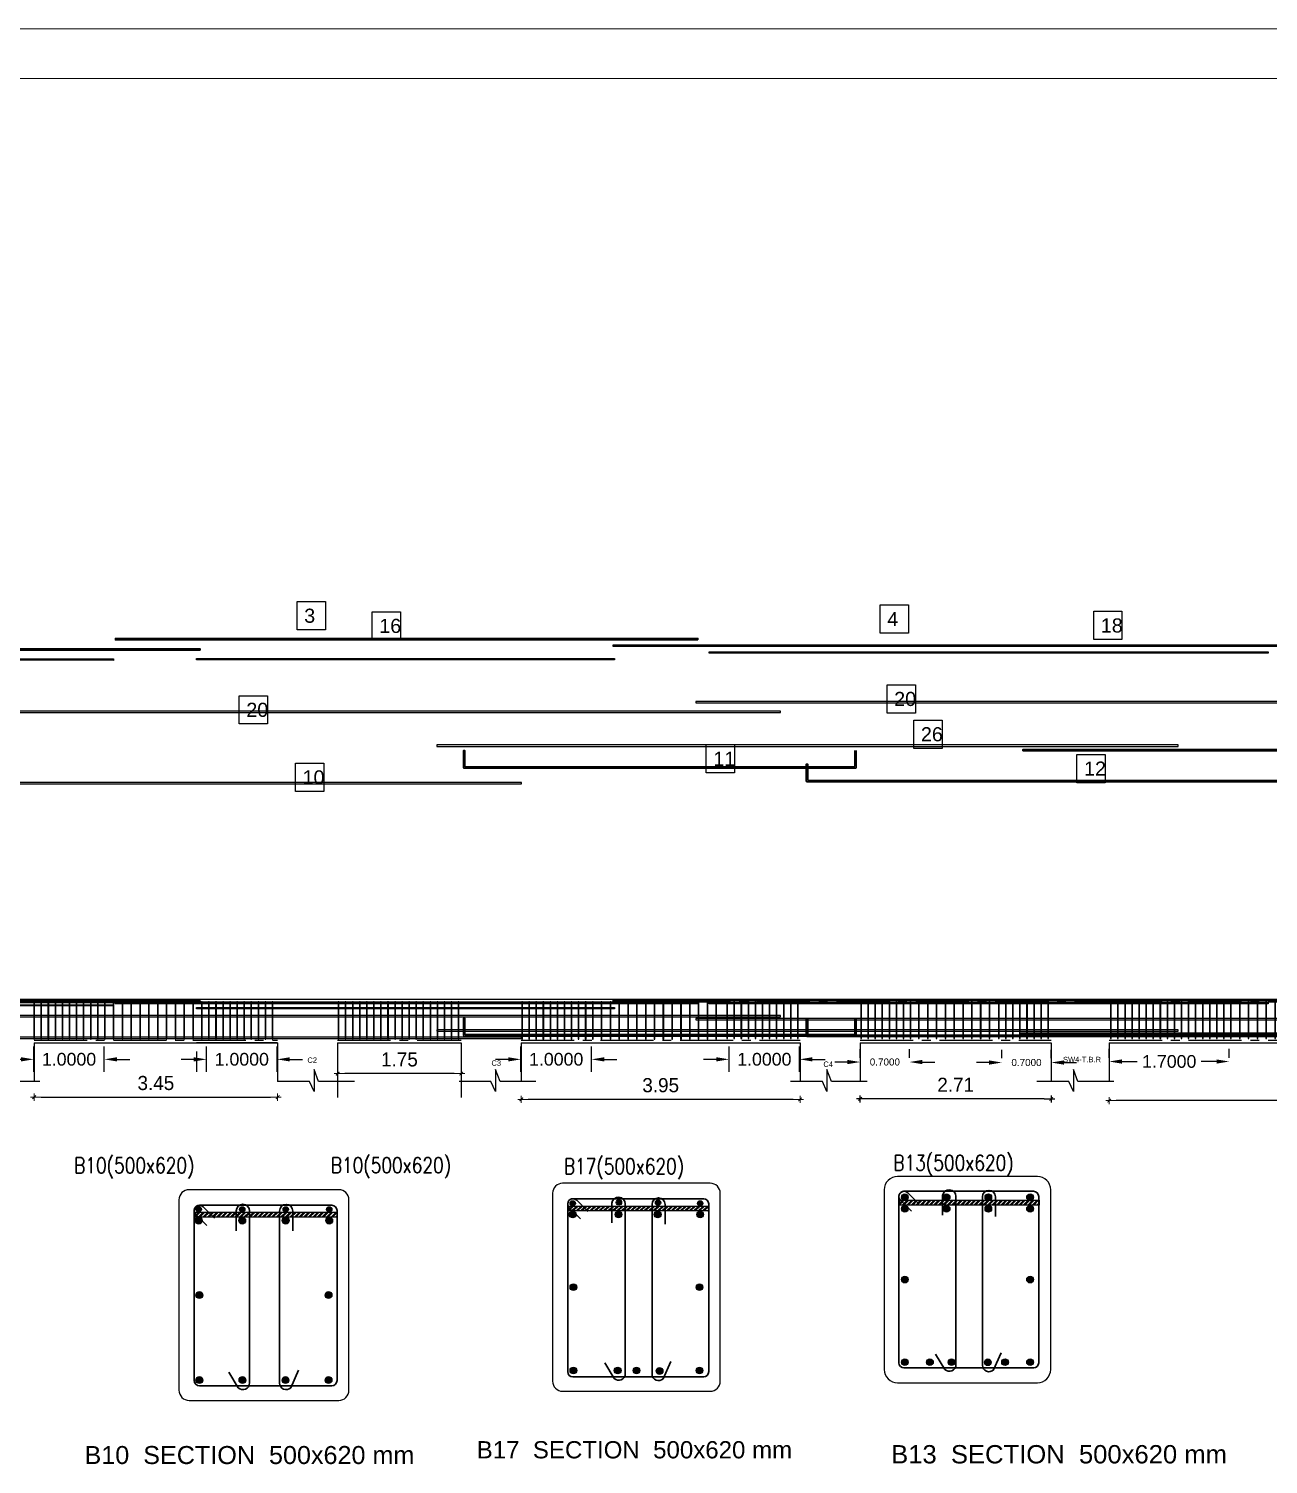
# Model space of a CAD drawing. Header units: inches. Extents: x 16 to 269, y 163 to 682.
# Drawn here: x 46.24 to 63.8, y 489.93 to 510.26 of the extents above; entities that cross this region are included whole.
import ezdxf
from ezdxf.enums import TextEntityAlignment as Align

# ---------------------------------------------------------------- set-up
doc = ezdxf.new("R2010")
doc.units = ezdxf.units.IN
doc.header["$MEASUREMENT"] = 0
doc.linetypes.add('CENTER2', pattern=[1.125, 0.75, -0.125, 0.125, -0.125])
doc.layers.get('Defpoints').update_dxf_attribs({"lineweight": 5})
for name, color, linetype in [('AutoRebar - BBS', 2, 'Continuous'), ('C', 7, 'Continuous'), ('CDEC-FRAMING-PLAN', 7, 'Continuous'), ('CDEC-TEXT-25-SCALE', 70, 'Continuous'), ('MASSE', 7, 'Continuous'), ('S-ADDREINF', 3, 'Continuous'), ('S-MAINBAR', 5, 'Continuous'), ('S-OUTLINE', 7, 'Continuous'), ('S-SKIN', 6, 'Continuous'), ('S-TEXT', 2, 'Continuous'), ('Text', 7, 'Continuous')]:
    doc.layers.add(name, color=color, linetype=linetype)
doc.layers.add('Dim', color=7, linetype='Continuous', lineweight=5)
doc.layers.add('Sheet_Borders', color=7, linetype='Continuous', lineweight=5)
doc.styles.add('CDEC-22-100', font='romans.shx', dxfattribs={"width": 0.8, "height": 0.22})
doc.styles.get("Standard").update_dxf_attribs({"font": 'arial.ttf'})
doc.styles.add('XREF-AXIS$0$X-OPTA', font='x-opta1d.shx')
doc.dimstyles.get("Standard").update_dxf_attribs({"dimtxt": 0.18, "dimasz": 0.18, "dimexe": 0.18, "dimexo": 0.0625, "dimgap": 0.09, "dimtad": 0, "dimtih": 1, "dimtoh": 1, "dimdec": 4, "dimzin": 0, "dimdsep": 46, "dimtxsty": 'Standard', "dimcen": 0.09, "dimadec": 0, "dimazin": 0, "dimtfac": 1, "dimtdec": 4, "dimtofl": 0, "dimtmove": 0, "dimatfit": 3, "dimfxl": 1, "dimtolj": 1, "dimtzin": 0, "dimarcsym": 0})
doc.dimstyles.new('XREF-AXIS$0$DIM100 FINAL..2010', dxfattribs={"dimtxt": 0.2, "dimasz": 0.1, "dimexe": 100, "dimexo": 100, "dimgap": 0.1, "dimtad": 1, "dimzin": 1, "dimdsep": 46, "dimtxsty": 'XREF-AXIS$0$X-OPTA', "dimblk": 'XREF-AXIS$0$TIK', "dimcen": 0.01, "dimse1": 1, "dimse2": 1, "dimclrd": 256, "dimclre": 1, "dimclrt": 3, "dimazin": 0, "dimtfac": 1, "dimtix": 1, "dimtmove": 1, "dimatfit": 3, "dimfxl": 10, "dimfxlon": 1, "dimarcsym": 0})

# ---------------------------------------------------------------- blocks, each defined once
blk = doc.blocks.new('XREF-AXIS$0$TIK')
for p, q in [((-1, 0), (0.5, 0)), ((0, 0.5), (0, -0.5))]:
    blk.add_line(p, q)
at = {"const_width": 0.15}
blk.add_lwpolyline([(0.25, 0.25), (-0.25, -0.25)], dxfattribs=at)
blk = doc.blocks.new('*D598')
at = {"layer": 'Defpoints', "color": 0, "transparency": 16777216}
for p in [(80.47, 73.872), (83.176, 73.872), (80.47, 73.432)]:
    blk.add_point(p, dxfattribs=at)
at = {"layer": 'MASSE', "lineweight": -2, "transparency": 16777216}
blk.add_line((83.076, 73.432), (80.57, 73.432), dxfattribs=at)
at = {"layer": 'MASSE', "lineweight": -2, "transparency": 16777216, "xscale": 0.1, "yscale": 0.1, "zscale": 0.1, "rotation": 180}
blk.add_blockref('XREF-AXIS$0$TIK', (80.47, 73.432), dxfattribs=at)
at = {"layer": 'MASSE', "lineweight": -2, "transparency": 16777216, "xscale": 0.1, "yscale": 0.1, "zscale": 0.1}
blk.add_blockref('XREF-AXIS$0$TIK', (83.176, 73.432), dxfattribs=at)
at = {"layer": 'MASSE', "color": 3, "transparency": 16777216, "insert": (81.823, 73.632), "char_height": 0.2, "attachment_point": 5, "style": 'XREF-AXIS$0$X-OPTA'}
blk.add_mtext('2.71', dxfattribs=at)
blk = doc.blocks.new('*D600')
at = {"layer": 'Defpoints', "color": 0, "transparency": 16777216}
for p in [(68.77, 75.421), (72.22, 75.421), (72.22, 73.456)]:
    blk.add_point(p, dxfattribs=at)
at = {"layer": 'Dim', "lineweight": -2, "transparency": 16777216}
blk.add_line((68.87, 73.456), (72.12, 73.456), dxfattribs=at)
at = {"layer": 'Dim', "lineweight": -2, "transparency": 16777216, "xscale": 0.1, "yscale": 0.1, "zscale": 0.1, "rotation": 180}
blk.add_blockref('XREF-AXIS$0$TIK', (68.77, 73.456), dxfattribs=at)
at = {"layer": 'Dim', "lineweight": -2, "transparency": 16777216, "xscale": 0.1, "yscale": 0.1, "zscale": 0.1}
blk.add_blockref('XREF-AXIS$0$TIK', (72.22, 73.456), dxfattribs=at)
at = {"layer": 'Dim', "color": 3, "transparency": 16777216, "insert": (70.495, 73.656), "char_height": 0.2, "attachment_point": 5, "style": 'XREF-AXIS$0$X-OPTA'}
blk.add_mtext('3.45', dxfattribs=at)
blk = doc.blocks.new('*D601')
at = {"layer": 'Defpoints', "color": 0, "transparency": 16777216}
for p in [(73.07, 75.754), (74.82, 75.754), (73.07, 73.79)]:
    blk.add_point(p, dxfattribs=at)
at = {"layer": 'Dim', "lineweight": -2, "transparency": 16777216}
blk.add_line((74.72, 73.79), (73.17, 73.79), dxfattribs=at)
at = {"layer": 'Dim', "lineweight": -2, "transparency": 16777216, "xscale": 0.1, "yscale": 0.1, "zscale": 0.1, "rotation": 180}
blk.add_blockref('XREF-AXIS$0$TIK', (73.07, 73.79), dxfattribs=at)
at = {"layer": 'Dim', "lineweight": -2, "transparency": 16777216, "xscale": 0.1, "yscale": 0.1, "zscale": 0.1}
blk.add_blockref('XREF-AXIS$0$TIK', (74.82, 73.79), dxfattribs=at)
at = {"layer": 'Dim', "color": 3, "transparency": 16777216, "insert": (73.945, 73.99), "char_height": 0.2, "attachment_point": 5, "style": 'XREF-AXIS$0$X-OPTA'}
blk.add_mtext('1.75', dxfattribs=at)
blk = doc.blocks.new('*D602')
at = {"layer": 'Defpoints', "color": 0, "transparency": 16777216}
for p in [(75.67, 75.391), (79.62, 75.391), (75.67, 73.425)]:
    blk.add_point(p, dxfattribs=at)
at = {"layer": 'Dim', "lineweight": -2, "transparency": 16777216}
blk.add_line((79.52, 73.425), (75.77, 73.425), dxfattribs=at)
at = {"layer": 'Dim', "lineweight": -2, "transparency": 16777216, "xscale": 0.1, "yscale": 0.1, "zscale": 0.1, "rotation": 180}
blk.add_blockref('XREF-AXIS$0$TIK', (75.67, 73.425), dxfattribs=at)
at = {"layer": 'Dim', "lineweight": -2, "transparency": 16777216, "xscale": 0.1, "yscale": 0.1, "zscale": 0.1}
blk.add_blockref('XREF-AXIS$0$TIK', (79.62, 73.425), dxfattribs=at)
at = {"layer": 'Dim', "color": 3, "transparency": 16777216, "insert": (77.645, 73.625), "char_height": 0.2, "attachment_point": 5, "style": 'XREF-AXIS$0$X-OPTA'}
blk.add_mtext('3.95', dxfattribs=at)
blk = doc.blocks.new('*D603')
at = {"layer": 'Defpoints', "color": 0, "transparency": 16777216}
for p in [(83.998, 75.398), (90.767, 75.398), (83.998, 73.407)]:
    blk.add_point(p, dxfattribs=at)
at = {"layer": 'Dim', "lineweight": -2, "transparency": 16777216}
blk.add_line((90.667, 73.407), (84.098, 73.407), dxfattribs=at)
at = {"layer": 'Dim', "lineweight": -2, "transparency": 16777216, "xscale": 0.1, "yscale": 0.1, "zscale": 0.1, "rotation": 180}
blk.add_blockref('XREF-AXIS$0$TIK', (83.998, 73.407), dxfattribs=at)
at = {"layer": 'Dim', "lineweight": -2, "transparency": 16777216, "xscale": 0.1, "yscale": 0.1, "zscale": 0.1}
blk.add_blockref('XREF-AXIS$0$TIK', (90.767, 73.407), dxfattribs=at)
at = {"layer": 'Dim', "color": 3, "transparency": 16777216, "insert": (87.382, 73.607), "char_height": 0.2, "attachment_point": 5, "style": 'XREF-AXIS$0$X-OPTA'}
blk.add_mtext('6.77', dxfattribs=at)
blk = doc.blocks.new('*D607')
at = {"layer": 'Defpoints', "color": 0, "transparency": 16777216}
for p in [(69.765, 73.992), (68.765, 73.752), (69.765, 73.752)]:
    blk.add_point(p, dxfattribs=at)
at = {"layer": 'Dim', "color": 0, "lineweight": -2, "transparency": 16777216}
for p, q in [((68.765, 73.815), (68.765, 74.172)), ((69.765, 73.815), (69.765, 74.172)), ((68.585, 73.992), (68.405, 73.992)), ((69.945, 73.992), (70.125, 73.992))]:
    blk.add_line(p, q, dxfattribs=at)
at = {"layer": 'Dim', "color": 0, "transparency": 16777216}
for points in [[(68.585, 74.022), (68.585, 73.962), (68.765, 73.992)], [(69.945, 74.022), (69.945, 73.962), (69.765, 73.992)]]:
    blk.add_solid(points, dxfattribs=at)
at = {"layer": 'Dim', "color": 0, "transparency": 16777216, "insert": (69.265, 73.992), "char_height": 0.18, "attachment_point": 5}
blk.add_mtext('\\A1;1.0000', dxfattribs=at)
blk = doc.blocks.new('*D608')
at = {"layer": 'Defpoints', "color": 0, "transparency": 16777216}
for p in [(72.212, 73.992), (71.212, 73.752), (72.212, 73.752)]:
    blk.add_point(p, dxfattribs=at)
at = {"layer": 'Dim', "color": 0, "lineweight": -2, "transparency": 16777216}
for p, q in [((71.212, 73.815), (71.212, 74.172)), ((72.212, 73.815), (72.212, 74.172)), ((71.032, 73.992), (70.852, 73.992)), ((72.392, 73.992), (72.572, 73.992))]:
    blk.add_line(p, q, dxfattribs=at)
at = {"layer": 'Dim', "color": 0, "transparency": 16777216}
for points in [[(71.032, 74.022), (71.032, 73.962), (71.212, 73.992)], [(72.392, 74.022), (72.392, 73.962), (72.212, 73.992)]]:
    blk.add_solid(points, dxfattribs=at)
at = {"layer": 'Dim', "color": 0, "transparency": 16777216, "insert": (71.712, 73.992), "char_height": 0.18, "attachment_point": 5}
blk.add_mtext('\\A1;1.0000', dxfattribs=at)
blk = doc.blocks.new('*D609')
at = {"layer": 'Defpoints', "color": 0, "transparency": 16777216}
for p in [(76.665, 73.992), (75.665, 73.752), (76.665, 73.752)]:
    blk.add_point(p, dxfattribs=at)
at = {"layer": 'Dim', "color": 0, "lineweight": -2, "transparency": 16777216}
for p, q in [((75.665, 73.815), (75.665, 74.172)), ((76.665, 73.815), (76.665, 74.172)), ((75.485, 73.992), (75.305, 73.992)), ((76.845, 73.992), (77.025, 73.992))]:
    blk.add_line(p, q, dxfattribs=at)
at = {"layer": 'Dim', "color": 0, "transparency": 16777216}
for points in [[(75.485, 74.022), (75.485, 73.962), (75.665, 73.992)], [(76.845, 74.022), (76.845, 73.962), (76.665, 73.992)]]:
    blk.add_solid(points, dxfattribs=at)
at = {"layer": 'Dim', "color": 0, "transparency": 16777216, "insert": (76.165, 73.992), "char_height": 0.18, "attachment_point": 5}
blk.add_mtext('\\A1;1.0000', dxfattribs=at)
blk = doc.blocks.new('*D610')
at = {"layer": 'Defpoints', "color": 0, "transparency": 16777216}
for p in [(79.613, 73.992), (78.613, 73.752), (79.613, 73.752)]:
    blk.add_point(p, dxfattribs=at)
at = {"layer": 'Dim', "color": 0, "lineweight": -2, "transparency": 16777216}
for p, q in [((78.613, 73.815), (78.613, 74.172)), ((79.613, 73.815), (79.613, 74.172)), ((78.433, 73.992), (78.253, 73.992)), ((79.793, 73.992), (79.973, 73.992))]:
    blk.add_line(p, q, dxfattribs=at)
at = {"layer": 'Dim', "color": 0, "transparency": 16777216}
for points in [[(78.433, 74.022), (78.433, 73.962), (78.613, 73.992)], [(79.793, 74.022), (79.793, 73.962), (79.613, 73.992)]]:
    blk.add_solid(points, dxfattribs=at)
at = {"layer": 'Dim', "color": 0, "transparency": 16777216, "insert": (79.113, 73.992), "char_height": 0.18, "attachment_point": 5}
blk.add_mtext('\\A1;1.0000', dxfattribs=at)
blk = doc.blocks.new('*D207')
at = {"layer": 'Defpoints', "color": 0, "transparency": 16777216}
for p in [(80.47, 73.952), (81.17, 73.954), (81.17, 73.952)]:
    blk.add_point(p, dxfattribs=at)
at = {"layer": 'Dim', "color": 0, "lineweight": -2, "transparency": 16777216}
for p, q in [((80.47, 74.014), (80.47, 74.134)), ((81.17, 74.014), (81.17, 74.134)), ((80.29, 73.954), (80.11, 73.954)), ((81.35, 73.954), (81.53, 73.954))]:
    blk.add_line(p, q, dxfattribs=at)
at = {"layer": 'Dim', "color": 0, "transparency": 16777216}
for points in [[(80.29, 73.984), (80.29, 73.924), (80.47, 73.954)], [(81.35, 73.984), (81.35, 73.924), (81.17, 73.954)]]:
    blk.add_solid(points, dxfattribs=at)
at = {"layer": 'Dim', "color": 0, "transparency": 16777216, "insert": (80.82, 73.954), "char_height": 0.1, "attachment_point": 5}
blk.add_mtext('\\A1;0.7000', dxfattribs=at)
blk = doc.blocks.new('*D611')
at = {"layer": 'Defpoints', "color": 0, "transparency": 16777216}
for p in [(82.476, 73.944), (83.176, 73.947), (83.176, 73.944)]:
    blk.add_point(p, dxfattribs=at)
at = {"layer": 'Dim', "color": 0, "lineweight": -2, "transparency": 16777216}
for p, q in [((82.476, 74.007), (82.476, 74.127)), ((83.176, 74.007), (83.176, 74.127)), ((82.296, 73.947), (82.116, 73.947)), ((83.356, 73.947), (83.536, 73.947))]:
    blk.add_line(p, q, dxfattribs=at)
at = {"layer": 'Dim', "color": 0, "transparency": 16777216}
for points in [[(82.296, 73.977), (82.296, 73.917), (82.476, 73.947)], [(83.356, 73.977), (83.356, 73.917), (83.176, 73.947)]]:
    blk.add_solid(points, dxfattribs=at)
at = {"layer": 'Dim', "color": 0, "transparency": 16777216, "insert": (82.826, 73.947), "char_height": 0.1, "attachment_point": 5}
blk.add_mtext('\\A1;0.7000', dxfattribs=at)
blk = doc.blocks.new('*D208')
at = {"layer": 'Defpoints', "color": 0, "transparency": 16777216}
for p in [(83.998, 73.952), (85.698, 73.961), (85.698, 73.952)]:
    blk.add_point(p, dxfattribs=at)
at = {"layer": 'Dim', "color": 0, "lineweight": -2, "transparency": 16777216}
for p, q in [((83.998, 74.014), (83.998, 74.141)), ((85.698, 74.014), (85.698, 74.141)), ((84.178, 73.961), (84.393, 73.961)), ((85.518, 73.961), (85.302, 73.961))]:
    blk.add_line(p, q, dxfattribs=at)
at = {"layer": 'Dim', "color": 0, "transparency": 16777216}
for points in [[(84.178, 73.991), (84.178, 73.931), (83.998, 73.961)], [(85.518, 73.991), (85.518, 73.931), (85.698, 73.961)]]:
    blk.add_solid(points, dxfattribs=at)
at = {"layer": 'Dim', "color": 0, "transparency": 16777216, "insert": (84.848, 73.961), "char_height": 0.18, "attachment_point": 5}
blk.add_mtext('\\A1;1.7000', dxfattribs=at)
blk = doc.blocks.new('*U578')
at = {"color": 1}
blk.add_lwpolyline([(0.005, -0.265), (0.005, 0.265), (-0.005, 0.265), (-0.005, -0.265)], close=True, dxfattribs=at)
blk = doc.blocks.new('*U579')
at = {"color": 0, "linetype": 'ByBlock', "lineweight": -2, "transparency": 16777216}
for p in [(0, 0), (0.1, 0), (0.2, 0), (0.3, 0), (0.4, 0), (0.5, 0), (0.6, 0), (0.7, 0), (0.8, 0), (0.9, 0), (1, 0)]:
    blk.add_blockref('*U578', p, dxfattribs=at)
blk = doc.blocks.new('*U580')
at = {"color": 1}
blk.add_lwpolyline([(0.005, -0.265), (0.005, 0.265), (-0.005, 0.265), (-0.005, -0.265)], close=True, dxfattribs=at)
blk = doc.blocks.new('*U581')
at = {"color": 0, "linetype": 'ByBlock', "lineweight": -2, "transparency": 16777216}
for p in [(0, 0), (0.125, 0), (0.25, 0), (0.375, 0), (0.5, 0), (0.625, 0), (0.75, 0), (0.875, 0), (1, 0), (1.125, 0), (1.25, 0), (1.375, 0)]:
    blk.add_blockref('*U580', p, dxfattribs=at)
blk = doc.blocks.new('*U560')
at = {"color": 1}
blk.add_lwpolyline([(0.005, -0.265), (0.005, 0.265), (-0.005, 0.265), (-0.005, -0.265)], close=True, dxfattribs=at)
blk = doc.blocks.new('*U561')
at = {"color": 0, "linetype": 'ByBlock', "lineweight": -2, "transparency": 16777216}
for p in [(0, 0), (0.1, 0), (0.2, 0), (0.3, 0), (0.4, 0), (0.5, 0), (0.6, 0), (0.7, 0), (0.8, 0), (0.9, 0), (1, 0)]:
    blk.add_blockref('*U560', p, dxfattribs=at)
blk = doc.blocks.new('*U562')
at = {"color": 1}
blk.add_lwpolyline([(0.005, -0.265), (0.005, 0.265), (-0.005, 0.265), (-0.005, -0.265)], close=True, dxfattribs=at)
blk = doc.blocks.new('*U563')
at = {"color": 0, "linetype": 'ByBlock', "lineweight": -2, "transparency": 16777216}
for p in [(0, 0), (0.1, 0), (0.2, 0), (0.3, 0), (0.4, 0), (0.5, 0), (0.6, 0), (0.7, 0), (0.8, 0), (0.9, 0), (1, 0), (1.1, 0), (1.2, 0), (1.3, 0), (1.4, 0), (1.5, 0), (1.6, 0), (1.7, 0)]:
    blk.add_blockref('*U562', p, dxfattribs=at)
blk = doc.blocks.new('*U564')
at = {"color": 1}
blk.add_lwpolyline([(0.005, -0.265), (0.005, 0.265), (-0.005, 0.265), (-0.005, -0.265)], close=True, dxfattribs=at)
blk = doc.blocks.new('*U565')
at = {"color": 0, "linetype": 'ByBlock', "lineweight": -2, "transparency": 16777216}
for p in [(0, 0), (0.1, 0), (0.2, 0), (0.3, 0), (0.4, 0), (0.5, 0), (0.6, 0), (0.7, 0), (0.8, 0), (0.9, 0), (1, 0)]:
    blk.add_blockref('*U564', p, dxfattribs=at)
blk = doc.blocks.new('*U584')
at = {"color": 1}
blk.add_lwpolyline([(0.005, -0.265), (0.005, 0.265), (-0.005, 0.265), (-0.005, -0.265)], close=True, dxfattribs=at)
blk = doc.blocks.new('*U585')
at = {"color": 0, "linetype": 'ByBlock', "lineweight": -2, "transparency": 16777216}
for p in [(0, 0), (0.1, 0), (0.2, 0), (0.3, 0), (0.4, 0), (0.5, 0), (0.6, 0), (0.7, 0), (0.8, 0), (0.9, 0), (1, 0)]:
    blk.add_blockref('*U584', p, dxfattribs=at)
blk = doc.blocks.new('*U586')
at = {"color": 1}
blk.add_lwpolyline([(0.005, -0.265), (0.005, 0.265), (-0.005, 0.265), (-0.005, -0.265)], close=True, dxfattribs=at)
blk = doc.blocks.new('*U587')
at = {"color": 0, "linetype": 'ByBlock', "lineweight": -2, "transparency": 16777216}
for p in [(0, 0), (0.125, 0), (0.25, 0), (0.375, 0), (0.5, 0), (0.625, 0), (0.75, 0), (0.875, 0), (1, 0), (1.125, 0), (1.25, 0), (1.375, 0), (1.5, 0), (1.625, 0), (1.75, 0)]:
    blk.add_blockref('*U586', p, dxfattribs=at)
blk = doc.blocks.new('*U588')
at = {"color": 1}
blk.add_lwpolyline([(0.005, -0.265), (0.005, 0.265), (-0.005, 0.265), (-0.005, -0.265)], close=True, dxfattribs=at)
blk = doc.blocks.new('*U589')
at = {"color": 0, "linetype": 'ByBlock', "lineweight": -2, "transparency": 16777216}
for p in [(0, 0), (0.1, 0), (0.2, 0), (0.3, 0), (0.4, 0), (0.5, 0), (0.6, 0), (0.7, 0)]:
    blk.add_blockref('*U588', p, dxfattribs=at)
blk = doc.blocks.new('*U590')
at = {"color": 1}
blk.add_lwpolyline([(0.005, -0.265), (0.005, 0.265), (-0.005, 0.265), (-0.005, -0.265)], close=True, dxfattribs=at)
blk = doc.blocks.new('*U591')
at = {"color": 0, "linetype": 'ByBlock', "lineweight": -2, "transparency": 16777216}
for p in [(0, 0), (0.1, 0), (0.2, 0), (0.3, 0), (0.4, 0), (0.5, 0), (0.6, 0), (0.7, 0)]:
    blk.add_blockref('*U590', p, dxfattribs=at)
blk = doc.blocks.new('*U592')
at = {"color": 1}
blk.add_lwpolyline([(0.005, -0.265), (0.005, 0.265), (-0.005, 0.265), (-0.005, -0.265)], close=True, dxfattribs=at)
blk = doc.blocks.new('*U593')
at = {"color": 0, "linetype": 'ByBlock', "lineweight": -2, "transparency": 16777216}
for p in [(0, 0), (0.125, 0), (0.25, 0), (0.375, 0), (0.5, 0), (0.625, 0), (0.75, 0), (0.875, 0), (1, 0)]:
    blk.add_blockref('*U592', p, dxfattribs=at)
blk = doc.blocks.new('*U594')
at = {"color": 1}
blk.add_lwpolyline([(0.005, -0.265), (0.005, 0.265), (-0.005, 0.265), (-0.005, -0.265)], close=True, dxfattribs=at)
blk = doc.blocks.new('*U595')
at = {"color": 0, "linetype": 'ByBlock', "lineweight": -2, "transparency": 16777216}
for p in [(0, 0), (0.1, 0), (0.2, 0), (0.3, 0), (0.4, 0), (0.5, 0), (0.6, 0), (0.7, 0), (0.8, 0), (0.9, 0), (1, 0), (1.1, 0), (1.2, 0), (1.3, 0), (1.4, 0), (1.5, 0), (1.6, 0), (1.7, 0)]:
    blk.add_blockref('*U594', p, dxfattribs=at)
blk = doc.blocks.new('*U582')
at = {"color": 1}
blk.add_lwpolyline([(0.005, -0.265), (0.005, 0.265), (-0.005, 0.265), (-0.005, -0.265)], close=True, dxfattribs=at)
blk = doc.blocks.new('*U583')
at = {"color": 0, "linetype": 'ByBlock', "lineweight": -2, "transparency": 16777216}
for p in [(0, 0), (0.125, 0), (0.25, 0), (0.375, 0), (0.5, 0), (0.625, 0), (0.75, 0), (0.875, 0), (1, 0), (1.125, 0), (1.25, 0), (1.375, 0), (1.5, 0), (1.625, 0), (1.75, 0), (1.875, 0), (2, 0), (2.125, 0), (2.25, 0), (2.375, 0), (2.5, 0), (2.625, 0), (2.75, 0), (2.875, 0), (3, 0), (3.125, 0), (3.25, 0)]:
    blk.add_blockref('*U582', p, dxfattribs=at)
blk = doc.blocks.new('753897')
at = {"layer": 'S-ADDREINF'}
h = blk.add_hatch(color=256, dxfattribs=at)
edge = h.paths.add_edge_path()
edge.add_arc((76.39868, 71.79523), 0.04751, 0, 360)
h = blk.add_hatch(color=256, dxfattribs=at)
edge = h.paths.add_edge_path()
edge.add_arc((77.04802, 71.79523), 0.04751, 0, 360)
h = blk.add_hatch(color=256, dxfattribs=at)
edge = h.paths.add_edge_path()
edge.add_arc((77.60233, 71.79523), 0.04751, 0, 360)
h = blk.add_hatch(color=256, dxfattribs=at)
edge = h.paths.add_edge_path()
edge.add_arc((78.20416, 71.79523), 0.04751, 0, 360)
h = blk.add_hatch(color=256, dxfattribs=at)
edge = h.paths.add_edge_path()
edge.add_arc((81.10415, 71.87631), 0.04713, 0, 360)
h = blk.add_hatch(color=256, dxfattribs=at)
edge = h.paths.add_edge_path()
edge.add_arc((81.69489, 71.87631), 0.04713, 0, 360)
h = blk.add_hatch(color=256, dxfattribs=at)
edge = h.paths.add_edge_path()
edge.add_arc((82.28563, 71.87631), 0.04713, 0, 360)
h = blk.add_hatch(color=256, dxfattribs=at)
edge = h.paths.add_edge_path()
edge.add_arc((82.87636, 71.87631), 0.04713, 0, 360)
h = blk.add_hatch(color=256, dxfattribs=at)
edge = h.paths.add_edge_path()
edge.add_arc((71.10164, 71.70791), 0.04815, 0, 360)
h = blk.add_hatch(color=256, dxfattribs=at)
edge = h.paths.add_edge_path()
edge.add_arc((71.71796, 71.70791), 0.04815, 0, 360)
h = blk.add_hatch(color=256, dxfattribs=at)
edge = h.paths.add_edge_path()
edge.add_arc((72.33429, 71.70791), 0.04815, 0, 360)
h = blk.add_hatch(color=256, dxfattribs=at)
edge = h.paths.add_edge_path()
edge.add_arc((72.95061, 71.70791), 0.04815, 0, 360)
at = {"layer": 'S-MAINBAR'}
h = blk.add_hatch(color=256, dxfattribs=at)
edge = h.paths.add_edge_path()
edge.add_arc((76.39868, 71.95202), 0.03801, 0, 360)
h = blk.add_hatch(color=256, dxfattribs=at)
edge = h.paths.add_edge_path()
edge.add_arc((77.05337, 71.96514), 0.03801, 0, 360)
h = blk.add_hatch(color=256, dxfattribs=at)
edge = h.paths.add_edge_path()
edge.add_arc((77.60737, 71.96146), 0.03801, 0, 360)
h = blk.add_hatch(color=256, dxfattribs=at)
edge = h.paths.add_edge_path()
edge.add_arc((78.20416, 71.95202), 0.03801, 0, 360)
h = blk.add_hatch(color=256, dxfattribs=at)
edge = h.paths.add_edge_path()
edge.add_arc((81.10415, 72.04128), 0.04713, 0, 360)
h = blk.add_hatch(color=256, dxfattribs=at)
edge = h.paths.add_edge_path()
edge.add_arc((81.69489, 72.04128), 0.04713, 0, 360)
h = blk.add_hatch(color=256, dxfattribs=at)
edge = h.paths.add_edge_path()
edge.add_arc((82.28563, 72.04128), 0.04713, 0, 360)
h = blk.add_hatch(color=256, dxfattribs=at)
edge = h.paths.add_edge_path()
edge.add_arc((82.87636, 72.04128), 0.04713, 0, 360)
h = blk.add_hatch(color=256, dxfattribs=at)
edge = h.paths.add_edge_path()
edge.add_arc((71.10164, 71.86681), 0.03852, 0, 360)
h = blk.add_hatch(color=256, dxfattribs=at)
edge = h.paths.add_edge_path()
edge.add_arc((71.7179, 71.86681), 0.03852, 0, 360)
h = blk.add_hatch(color=256, dxfattribs=at)
edge = h.paths.add_edge_path()
edge.add_arc((72.33429, 71.86681), 0.03852, 0, 360)
h = blk.add_hatch(color=256, dxfattribs=at)
edge = h.paths.add_edge_path()
edge.add_arc((72.95061, 71.86681), 0.03852, 0, 360)
h = blk.add_hatch(color=256, dxfattribs=at)
edge = h.paths.add_edge_path()
edge.add_arc((81.10415, 69.70346), 0.04713, 0, 360)
h = blk.add_hatch(color=256, dxfattribs=at)
edge = h.paths.add_edge_path()
edge.add_arc((81.45859, 69.70346), 0.04713, 0, 360)
at = {"layer": 'S-MAINBAR', "true_color": 0x136734}
h = blk.add_hatch(color=116, dxfattribs=at)
edge = h.paths.add_edge_path()
edge.add_arc((81.76477, 69.7036), 0.04713, 0, 360)
h = blk.add_hatch(color=116, dxfattribs=at)
edge = h.paths.add_edge_path()
edge.add_arc((82.27751, 69.70101), 0.04713, 0, 360)
at = {"layer": 'S-MAINBAR'}
h = blk.add_hatch(color=256, dxfattribs=at)
edge = h.paths.add_edge_path()
edge.add_arc((82.52192, 69.70346), 0.04713, 0, 360)
h = blk.add_hatch(color=256, dxfattribs=at)
edge = h.paths.add_edge_path()
edge.add_arc((82.87636, 69.70346), 0.04713, 0, 360)
h = blk.add_hatch(color=256, dxfattribs=at)
edge = h.paths.add_edge_path()
edge.add_arc((76.40819, 69.58591), 0.04751, 0, 360)
h = blk.add_hatch(color=256, dxfattribs=at)
edge = h.paths.add_edge_path()
edge.add_arc((77.0358, 69.58433), 0.04751, 0, 360)
h = blk.add_hatch(color=6, dxfattribs=at)
edge = h.paths.add_edge_path()
edge.add_arc((77.30142, 69.58591), 0.04751, 0, 360)
h = blk.add_hatch(color=256, dxfattribs=at)
edge = h.paths.add_edge_path()
edge.add_arc((77.62953, 69.57801), 0.04751, 0, 360)
h = blk.add_hatch(color=256, dxfattribs=at)
edge = h.paths.add_edge_path()
edge.add_arc((78.19465, 69.58591), 0.04751, 0, 360)
h = blk.add_hatch(color=256, dxfattribs=at)
edge = h.paths.add_edge_path()
edge.add_arc((71.11127, 69.44966), 0.04815, 0, 360)
h = blk.add_hatch(color=256, dxfattribs=at)
edge = h.paths.add_edge_path()
edge.add_arc((71.72117, 69.44966), 0.04815, 0, 360)
h = blk.add_hatch(color=256, dxfattribs=at)
edge = h.paths.add_edge_path()
edge.add_arc((72.33108, 69.44966), 0.04815, 0, 360)
h = blk.add_hatch(color=256, dxfattribs=at)
edge = h.paths.add_edge_path()
edge.add_arc((72.94098, 69.44966), 0.04815, 0, 360)
at = {"layer": 'S-SKIN'}
h = blk.add_hatch(color=256, dxfattribs=at)
edge = h.paths.add_edge_path()
edge.add_arc((76.40819, 70.76421), 0.04751, 0, 360)
h = blk.add_hatch(color=256, dxfattribs=at)
edge = h.paths.add_edge_path()
edge.add_arc((78.19465, 70.76421), 0.04751, 0, 360)
h = blk.add_hatch(color=256, dxfattribs=at)
edge = h.paths.add_edge_path()
edge.add_arc((81.10415, 70.87237), 0.04713, 0, 360)
h = blk.add_hatch(color=256, dxfattribs=at)
edge = h.paths.add_edge_path()
edge.add_arc((82.87636, 70.87237), 0.04713, 0, 360)
h = blk.add_hatch(color=256, dxfattribs=at)
edge = h.paths.add_edge_path()
edge.add_arc((71.11127, 70.65342), 0.04815, 0, 360)
h = blk.add_hatch(color=256, dxfattribs=at)
edge = h.paths.add_edge_path()
edge.add_arc((72.94098, 70.65342), 0.04815, 0, 360)
at = {"layer": 'S-TEXT', "transparency": 33554687}
h = blk.add_hatch(dxfattribs=at)
h.set_pattern_fill('ANSI32', scale=0.004713)
h.set_pattern_definition([(45, (-388.253254, 924.42248), (-0.031745297, 0.031745297), []), (45, (-388.23209, 924.42248), (-0.031745297, 0.031745297), [])])
h.paths.add_polyline_path([(83.00544, 71.99622), (81.02915, 71.99709), (81.02915, 71.92721), (83.00544, 71.92634)])
h = blk.add_hatch(dxfattribs=at)
h.set_pattern_fill('ANSI32', scale=0.004815)
h.set_pattern_definition([(45, (-408.368415, 942.64576), (-0.0324302206, 0.0324302206), []), (45, (-408.346795, 942.64576), (-0.0324302206, 0.0324302206), [])])
h.paths.add_polyline_path([(73.06098, 71.82878), (71.03904, 71.82878), (71.03904, 71.7574), (73.06098, 71.7574)])
h = blk.add_hatch(dxfattribs=at)
h.set_pattern_fill('ANSI32', scale=0.004751)
h.set_pattern_definition([(45, (-396.72333, 931.1935), (-0.032000533, 0.032000533), []), (45, (-396.701997, 931.1935), (-0.032000533, 0.032000533), [])])
h.paths.add_polyline_path([(78.3254, 71.91451), (76.33217, 71.91451), (76.33217, 71.84406), (78.3254, 71.84406)])
at = {"color": 6, "lineweight": 30}
blk.add_line((80.41273, 78.29592), (80.39273, 78.29592), dxfattribs=at)
for p, q in [((68.76964, 74.22599), (69.91964, 74.22599)), ((72.21964, 74.22599), (71.06964, 74.22599)), ((71.06964, 74.10125), (71.06964, 73.81521))]:
    blk.add_line(p, q)
at = {"color": 5, "lineweight": 30}
for points in [[(78.17274, 79.93332), (69.92274, 79.93332), (69.92274, 79.95332), (78.17274, 79.95332)], [(71.12274, 79.7862), (65.36592, 79.7862), (65.36592, 79.8062), (71.12274, 79.8062)], [(71.12274, 74.79933), (65.36592, 74.79933), (65.36592, 74.81933), (71.12274, 74.81933)], [(78.17274, 74.78292), (69.92274, 74.78292), (69.92274, 74.80292), (78.17274, 74.80292)]]:
    blk.add_lwpolyline(points, close=True, dxfattribs=at)
at = {"color": 5}
for points in [[(87.62413, 79.84165), (76.97274, 79.84165), (76.97274, 79.86165), (87.62413, 79.86165)], [(74.47563, 78.42518), (84.97563, 78.42518), (84.97563, 78.44518), (74.47563, 78.44518)], [(66.67563, 77.89476), (75.67563, 77.89476), (75.67563, 77.91476), (66.67563, 77.91476)], [(87.62413, 74.81413), (76.97274, 74.81413), (76.97274, 74.83413), (87.62413, 74.83413)], [(66.67563, 74.28677), (75.67563, 74.28677), (75.67563, 74.30677), (66.67563, 74.30677)], [(74.47563, 74.38986), (84.97563, 74.38986), (84.97563, 74.40986), (74.47563, 74.40986)]]:
    blk.add_lwpolyline(points, close=True, dxfattribs=at)
at = {"color": 3}
for points in [[(86.25074, 79.74384), (78.33048, 79.74384), (78.33048, 79.76384), (86.25074, 79.76384)], [(69.89323, 79.64254), (61.03004, 79.64703), (61.03005, 79.66703), (69.89324, 79.66254)], [(76.98964, 79.65189), (71.06964, 79.65189), (71.06964, 79.67189), (76.98964, 79.67189)], [(69.89323, 74.74318), (61.03004, 74.74767), (61.03005, 74.76767), (69.89324, 74.76318)], [(76.98964, 74.70755), (71.06964, 74.70755), (71.06964, 74.72755), (76.98964, 74.72755)], [(86.25074, 74.77751), (78.33048, 74.77751), (78.33048, 74.79751), (86.25074, 74.79751)]]:
    blk.add_lwpolyline(points, close=True, dxfattribs=at)
at = {"color": 1}
for points in [[(67.34419, 78.90321), (79.34419, 78.90321), (79.34419, 78.92321), (67.34419, 78.92321)], [(78.14419, 79.04184), (90.14419, 79.04184), (90.14419, 79.06184), (78.14419, 79.06184)], [(67.34419, 74.59331), (79.34419, 74.59331), (79.34419, 74.61331), (67.34419, 74.61331)], [(78.14419, 74.55233), (90.14419, 74.55233), (90.14419, 74.57233), (78.14419, 74.57233)]]:
    blk.add_lwpolyline(points, close=True, dxfattribs=at)
at = {"color": 5, "lineweight": 30}
for points in [[(82.77362, 78.36042), (91.03348, 78.36042, 0.41421356), (91.04348, 78.37042), (91.04348, 78.63042), (91.02348, 78.63042), (91.02348, 78.39042, -0.41421356), (91.01348, 78.38042), (82.77362, 78.38042)], [(82.75535, 74.34513), (91.01521, 74.34513, 0.41421356), (91.02521, 74.35513), (91.02521, 74.61513), (91.00521, 74.61513), (91.00521, 74.37513, -0.41421356), (90.99521, 74.36513), (82.75535, 74.36513)]]:
    blk.add_lwpolyline(points, format="xyb", close=True, dxfattribs=at)
at = {"color": 6, "lineweight": 30}
for points in [[(80.39273, 78.36514), (80.39273, 78.14514, -0.41421356), (80.38273, 78.13514), (74.882, 78.13514, -0.41421356), (74.872, 78.14514), (74.872, 78.36514), (74.852, 78.36514), (74.852, 78.12514, 0.41421356), (74.862, 78.11514), (80.40273, 78.11514, 0.41421356), (80.41273, 78.12514), (80.41273, 78.36514)], [(80.39273, 74.57227), (80.39273, 74.35227, -0.41421356), (80.38273, 74.34227), (74.882, 74.34227, -0.41421356), (74.872, 74.35227), (74.872, 74.57227), (74.852, 74.57227), (74.852, 74.33227, 0.41421356), (74.862, 74.32227), (80.40273, 74.32227, 0.41421356), (80.41273, 74.33227), (80.41273, 74.57227)]]:
    blk.add_lwpolyline(points, format="xyb", dxfattribs=at)
at = {"color": 116, "lineweight": 30, "true_color": 0x136734}
for points in [[(90.93692, 78.17308), (90.93692, 77.95308, -0.41421356), (90.92692, 77.94308), (79.73692, 77.94308, -0.41421356), (79.72692, 77.95308), (79.72692, 78.17308), (79.70692, 78.17308), (79.70692, 77.93308, 0.41421356), (79.71692, 77.92308), (90.94692, 77.92308, 0.41421356), (90.95692, 77.93308), (90.95692, 78.17308)], [(90.93692, 74.56536), (90.93692, 74.34536, -0.41421356), (90.92692, 74.33536), (79.73692, 74.33536, -0.41421356), (79.72692, 74.34536), (79.72692, 74.56536), (79.70692, 74.56536), (79.70692, 74.32536, 0.41421356), (79.71692, 74.31536), (90.94692, 74.31536, 0.41421356), (90.95692, 74.32536), (90.95692, 74.56536)]]:
    blk.add_lwpolyline(points, format="xyb", close=True, dxfattribs=at)
at = {"layer": 'AutoRebar - BBS', "color": 5, "lineweight": 30}
for points in [[(76.50762, 71.73399), (76.35065, 71.89096, -0.66817864), (76.40297, 72.01728), (78.2514, 72.01728, -0.41421356), (78.3254, 71.94329), (78.3254, 69.56867, -0.41421356), (78.2514, 69.49467), (76.40297, 69.49467, -0.41421356), (76.32897, 69.56867), (76.32897, 71.94329, -0.66817864), (76.45529, 71.99561), (76.61227, 71.83864)], [(81.19607, 71.84229), (81.04036, 71.99801, -0.66817864), (81.09226, 72.12332), (82.92595, 72.12332, -0.41421356), (82.99936, 72.04992), (82.99936, 69.69424, -0.41421356), (82.92595, 69.62083), (81.09226, 69.62083, -0.41421356), (81.01886, 69.69424), (81.01886, 72.04992, -0.66817864), (81.14417, 72.10182), (81.29989, 71.9461)], [(71.21879, 71.63729), (71.05971, 71.79637, -0.66817864), (71.11274, 71.92438), (72.98599, 71.92438, -0.41421356), (73.06098, 71.84939), (73.06098, 69.44289, -0.41421356), (72.98599, 69.3679), (71.11274, 69.3679, -0.41421356), (71.03775, 69.44289), (71.03775, 71.84939, -0.66817864), (71.16576, 71.90242), (71.32484, 71.74334)]]:
    blk.add_lwpolyline(points, format="xyb", dxfattribs=at)
at = {"layer": 'AutoRebar - BBS', "color": 240, "lineweight": 30, "true_color": 0xed1f24}
for points in [[(76.95171, 71.67766), (76.95171, 71.95633, -0.91358064), (77.14398, 71.94383), (77.14398, 69.53952, -0.66817864), (76.98541, 69.47384), (76.85378, 69.69191)], [(77.70774, 71.65908), (77.70774, 71.93775, 1), (77.52196, 71.93775), (77.52196, 69.53344, 0.66817864), (77.68053, 69.46775), (77.78727, 69.71178)], [(81.63663, 71.78641), (81.63663, 72.06286, -0.91358064), (81.82737, 72.05045), (81.82737, 69.66532, -0.66817864), (81.67006, 69.60016), (81.53948, 69.81649)], [(82.38662, 71.76797), (82.38662, 72.04442, 1), (82.20232, 72.04442), (82.20232, 69.65929, 0.66817864), (82.35963, 69.59413), (82.46552, 69.83621)], [(71.63411, 71.56214), (71.63411, 71.84456, -1), (71.82239, 71.84456), (71.82239, 69.40796, -0.66817864), (71.66168, 69.3414), (71.52829, 69.5624)], [(72.43503, 71.56137), (72.43503, 71.84378, 1), (72.24675, 71.84378), (72.24675, 69.40719, 0.66817864), (72.40745, 69.34062), (72.51562, 69.58793)]]:
    blk.add_lwpolyline(points, format="xyb", dxfattribs=at)
at = {"layer": 'CDEC-FRAMING-PLAN'}
for p, q in [((56.46838, 74.84599), (83.99765, 74.84599)), ((83.99765, 74.84599), (91.06521, 74.84599)), ((68.76964, 74.22599), (68.76964, 73.67715)), ((68.76964, 74.22599), (72.21964, 74.22599)), ((72.21964, 74.22599), (72.21964, 73.67715)), ((73.06964, 74.22599), (73.06964, 73.45123)), ((73.06964, 74.22599), (74.81964, 74.22599)), ((74.81964, 74.22599), (74.81964, 73.45123)), ((75.66964, 74.22599), (75.66964, 73.67715)), ((75.66964, 74.22599), (79.61964, 74.22599)), ((79.61964, 74.22599), (79.61964, 73.67715)), ((80.46964, 74.22599), (80.46964, 73.67715)), ((80.46964, 74.22599), (83.17645, 74.22599)), ((83.17645, 74.22599), (83.17645, 73.67715)), ((83.99765, 74.22599), (83.99765, 73.67715)), ((83.99765, 74.22599), (90.76691, 74.22599))]:
    blk.add_line(p, q, dxfattribs=at)
at = {"layer": 'CDEC-FRAMING-PLAN', "linetype": 'CENTER2'}
for p, q in [((56.50838, 74.80599), (83.99765, 74.80599)), ((83.99765, 74.80599), (91.02521, 74.80599)), ((68.76964, 74.26599), (72.21964, 74.26599)), ((73.06964, 74.26599), (74.81964, 74.26599)), ((75.66964, 74.26599), (79.61964, 74.26599)), ((80.46964, 74.26599), (83.17645, 74.26599)), ((83.99765, 74.26599), (90.76691, 74.26599))]:
    blk.add_line(p, q, dxfattribs=at)
at = {"layer": 'S-ADDREINF'}
for centre, radius in [((76.39868, 71.79523), 0.04751), ((77.04802, 71.79523), 0.04751), ((77.60233, 71.79523), 0.04751), ((78.20416, 71.79523), 0.04751), ((81.10415, 71.87631), 0.04713), ((81.69489, 71.87631), 0.04713), ((82.28563, 71.87631), 0.04713), ((82.87636, 71.87631), 0.04713), ((71.10164, 71.70791), 0.04815), ((71.71796, 71.70791), 0.04815), ((72.33429, 71.70791), 0.04815), ((72.95061, 71.70791), 0.04815)]:
    blk.add_circle(centre, radius, dxfattribs=at)
at = {"layer": 'S-MAINBAR'}
for centre, radius in [((76.39868, 71.95202), 0.03801), ((77.05337, 71.96514), 0.03801), ((77.60737, 71.96146), 0.03801), ((78.20416, 71.95202), 0.03801), ((81.10415, 72.04128), 0.04713), ((81.69489, 72.04128), 0.04713), ((82.28563, 72.04128), 0.04713), ((82.87636, 72.04128), 0.04713), ((71.10164, 71.86681), 0.03852), ((71.7179, 71.86681), 0.03852), ((72.33429, 71.86681), 0.03852), ((72.95061, 71.86681), 0.03852), ((81.10415, 69.70346), 0.04713), ((81.45859, 69.70346), 0.04713), ((82.52192, 69.70346), 0.04713), ((82.87636, 69.70346), 0.04713), ((76.40819, 69.58591), 0.04751), ((77.0358, 69.58433), 0.04751), ((77.62953, 69.57801), 0.04751), ((78.19465, 69.58591), 0.04751), ((71.11127, 69.44966), 0.04815), ((71.72117, 69.44966), 0.04815), ((72.33108, 69.44966), 0.04815), ((72.94098, 69.44966), 0.04815)]:
    blk.add_circle(centre, radius, dxfattribs=at)
at = {"layer": 'S-MAINBAR', "color": 116, "true_color": 0x136734}
for centre in [(81.76477, 69.7036), (82.27751, 69.70101)]:
    blk.add_circle(centre, 0.04713, dxfattribs=at)
at = {"layer": 'S-MAINBAR', "color": 6}
blk.add_circle((77.30142, 69.58591), 0.04751, dxfattribs=at)
at = {"layer": 'S-OUTLINE'}
for points in [[(76.11361, 69.43387, 0.41421356), (76.25615, 69.29133), (78.34669, 69.29133, 0.41421356), (78.48923, 69.43387), (78.48923, 72.09456, 0.41421356), (78.34669, 72.2371), (76.25615, 72.2371, 0.41421356), (76.11361, 72.09456)], [(80.81192, 69.59976, 0.41421356), (81.00045, 69.41123), (82.98006, 69.41123, 0.41421356), (83.16859, 69.59976), (83.16859, 72.14497, 0.41421356), (82.98006, 72.3335), (81.00045, 72.3335, 0.41421356), (80.81192, 72.14497)], [(70.82236, 69.30521, 0.41421356), (70.96682, 69.16075), (73.08543, 69.16075, 0.41421356), (73.22988, 69.30521), (73.22988, 72.00163, 0.41421356), (73.08543, 72.14608), (70.96682, 72.14608, 0.41421356), (70.82236, 72.00163)]]:
    blk.add_lwpolyline(points, format="xyb", close=True, dxfattribs=at)
at = {"layer": 'S-SKIN'}
for centre, radius in [((76.40819, 70.76421), 0.04751), ((78.19465, 70.76421), 0.04751), ((81.10415, 70.87237), 0.04713), ((82.87636, 70.87237), 0.04713), ((71.11127, 70.65342), 0.04815), ((72.94098, 70.65342), 0.04815)]:
    blk.add_circle(centre, radius, dxfattribs=at)
at = {"layer": 'S-TEXT', "color": 1}
for points in [[(68.85381, 73.67715), (68.34543, 73.67715), (68.28161, 73.84657), (68.28161, 73.53796), (68.21698, 73.67715), (67.76477, 73.67715)], [(73.30868, 73.67715), (72.8003, 73.67715), (72.73648, 73.84657), (72.73648, 73.53796), (72.67185, 73.67715), (72.21964, 73.67715)], [(75.8784, 73.67715), (75.37002, 73.67715), (75.3062, 73.84657), (75.3062, 73.53796), (75.24156, 73.67715), (74.78936, 73.67715)], [(80.57141, 73.67715), (80.06303, 73.67715), (79.99921, 73.84657), (79.99921, 73.53796), (79.93458, 73.67715), (79.48237, 73.67715)], [(84.06316, 73.67715), (83.55478, 73.67715), (83.49096, 73.84657), (83.49096, 73.53796), (83.42633, 73.67715), (82.97412, 73.67715)]]:
    blk.add_lwpolyline(points, dxfattribs=at)
at = {"layer": 'S-TEXT'}
for points in [[(81.02915, 71.99709), (83.00544, 71.99622), (83.00544, 71.92634), (81.02915, 71.92721)], [(71.03904, 71.82878), (73.06098, 71.82878), (73.06098, 71.7574), (71.03904, 71.7574)], [(76.33217, 71.91451), (78.3254, 71.91451), (78.3254, 71.84406), (76.33217, 71.84406)]]:
    blk.add_lwpolyline(points, close=True, dxfattribs=at)
at = {"color": 5}
for name, p in [('*U579', (68.77182, 74.5408)), ('*U581', (69.7717, 74.5408)), ('*U561', (71.1467, 74.5408)), ('*U563', (73.08272, 74.5408)), ('*U565', (75.68258, 74.5408)), ('*U587', (76.68258, 74.5408)), ('*U585', (78.58729, 74.55233)), ('*U589', (80.48384, 74.55233)), ('*U593', (81.3022, 74.55233)), ('*U591', (82.43302, 74.55233)), ('*U595', (84.02167, 74.55233)), ('*U583', (85.72167, 74.55233))]:
    blk.add_blockref(name, p, dxfattribs=at)
at = {"color": 5, "char_height": 0.2, "attachment_point": 1, "bg_fill": 16, "box_fill_scale": 1.5, "bg_fill_color": 256, "bg_fill_transparency": 0}
for s, insert in [('3', (72.59596, 80.37533)), ('4', (80.85476, 80.32907)), ('26', (81.33061, 78.69659)), ('10', (72.57262, 78.08545))]:
    blk.add_mtext_dynamic_manual_height_columns(s, width=0.2, gutter_width=12.5, heights=[0], dxfattribs=dict(at, insert=insert))
at = {"color": 3, "char_height": 0.2, "attachment_point": 1, "bg_fill": 16, "box_fill_scale": 1.5, "bg_fill_color": 256, "bg_fill_transparency": 0}
for s, insert in [('16', (73.65916, 80.2313)), ('18', (83.87859, 80.23768))]:
    blk.add_mtext_dynamic_manual_height_columns(s, width=0.2, gutter_width=12.5, heights=[0], dxfattribs=dict(at, insert=insert))
at = {"color": 1, "char_height": 0.2, "attachment_point": 1, "bg_fill": 16, "box_fill_scale": 1.5, "bg_fill_color": 256, "bg_fill_transparency": 0}
for insert in [(71.77586, 79.0427), (80.95215, 79.19691)]:
    blk.add_mtext_dynamic_manual_height_columns('20', width=0.2, gutter_width=12.5, heights=[0], dxfattribs=dict(at, insert=insert))
at = {"color": 6, "insert": (78.39066, 78.34929), "char_height": 0.2, "attachment_point": 1, "bg_fill": 16, "box_fill_scale": 1.5, "bg_fill_color": 256, "bg_fill_transparency": 0}
blk.add_mtext_dynamic_manual_height_columns('11', width=0.2, gutter_width=12.5, heights=[0], dxfattribs=at)
at = {"color": 116, "true_color": 0x136734, "insert": (83.64124, 78.21009), "char_height": 0.2, "attachment_point": 1, "bg_fill": 16, "box_fill_scale": 1.5, "bg_fill_color": 256, "bg_fill_transparency": 0}
blk.add_mtext_dynamic_manual_height_columns('12', width=0.2, gutter_width=12.5, heights=[0], dxfattribs=at)
at = {"layer": 'C'}
for s, p in [('C2', (72.70906, 73.98072)), ('SW4-T.B.R ', (83.62763, 73.9896)), ('C3', (75.31583, 73.93891)), ('C4', (80.01758, 73.92354))]:
    blk.add_text(s, height=0.076193, dxfattribs=at).set_placement(p, align=Align.MIDDLE_CENTER)
at = {"layer": 'CDEC-TEXT-25-SCALE', "style": 'CDEC-22-100', "width": 0.8}
for s, p in [('B10(500x620)', (69.33771, 72.3798)), ('B10(500x620)', (72.97292, 72.38228)), ('B17(500x620)', (76.2738, 72.36767)), ('B13(500x620)', (80.94036, 72.41644))]:
    blk.add_text(s, height=0.22, rotation=0.000004, dxfattribs=at).set_placement(p)
at = {"layer": 'Text'}
for s, height, p in [('B17  SECTION  500x620 mm   ', 0.2438474, (77.41497, 68.46217)), ('B13  SECTION  500x620 mm   ', 0.2596002, (83.43821, 68.39866)), ('B10  SECTION  500x620 mm   ', 0.2549888, (71.96854, 68.38761))]:
    blk.add_text(s, height=height, dxfattribs=at).set_placement(p, align=Align.MIDDLE_CENTER)
at = {"layer": 'Dim'}
for base, p1, p2, picture, middle in [((73.06964, 73.78984), (74.81964, 75.75394), (73.06964, 75.75394), '*D601', (73.94464, 73.98984)), ((72.21964, 73.45629), (68.76964, 75.42145), (72.21964, 75.42145), '*D600', (70.49464, 73.65629)), ((75.66964, 73.42514), (79.61964, 75.39057), (75.66964, 75.39057), '*D602', (77.64464, 73.62514)), ((83.99765, 73.40694), (90.76691, 75.39793), (83.99765, 75.39793), '*D603', (87.38228, 73.60694))]:
    dim = blk.add_linear_dim(base=base, p1=p1, p2=p2, dimstyle='XREF-AXIS$0$DIM100 FINAL..2010', dxfattribs=at)
    dim.commit()
    dim.dimension.update_dxf_attribs({"geometry": picture, "text_midpoint": middle})
at = {"layer": 'Dim', "color": 7}
for base, p1, p2, picture, middle in [((69.76451, 73.99189), (68.76451, 73.75246), (69.76451, 73.75246), '*D607', (69.26451, 73.99189)), ((72.21228, 73.99189), (71.21228, 73.75246), (72.21228, 73.75246), '*D608', (71.71228, 73.99189)), ((76.66534, 73.99189), (75.66534, 73.75246), (76.66534, 73.75246), '*D609', (76.16534, 73.99189)), ((79.6133, 73.99189), (78.6133, 73.75246), (79.6133, 73.75246), '*D610', (79.1133, 73.99189)), ((85.69765, 73.96132), (83.99765, 73.95157), (85.69765, 73.95157), '*D208', (84.84765, 73.96132))]:
    dim = blk.add_linear_dim(base=base, p1=p1, p2=p2, dimstyle='Standard', dxfattribs=at)
    dim.commit()
    dim.dimension.update_dxf_attribs({"geometry": picture, "text_midpoint": middle})
for base, p1, p2, picture, middle in [((81.16964, 73.95449), (80.46964, 73.95157), (81.16964, 73.95157), '*D207', (80.81964, 73.95449)), ((83.17645, 73.94699), (82.47645, 73.94407), (83.17645, 73.94407), '*D611', (82.82645, 73.94699))]:
    dim = blk.add_linear_dim(base=base, p1=p1, p2=p2, dimstyle='Standard', override={"dimtxt": 0.1}, dxfattribs=at)
    dim.commit()
    dim.dimension.update_dxf_attribs({"geometry": picture, "text_midpoint": middle})
at = {"layer": 'MASSE'}
dim = blk.add_linear_dim(base=(80.46964, 73.43194), p1=(83.17645, 73.87219), p2=(80.46964, 73.87219), angle=180, dimstyle='XREF-AXIS$0$DIM100 FINAL..2010', dxfattribs=at)
dim.commit()
dim.dimension.update_dxf_attribs({"geometry": '*D598', "text_midpoint": (81.82305, 73.63194)})

msp = doc.modelspace()

# ---------------------------------------------------------------- linework, layer by layer
at = {"layer": 'Sheet_Borders', "linetype": 'Continuous', "lineweight": 0}
for p, q in [((26.3664, 510.2593), (85.7664, 510.2593)), ((26.3664, 510.2593), (85.7664, 510.2593)), ((27.0735, 509.5522), (85.0593, 509.5522)), ((85.0593, 509.5522), (27.0735, 509.5522))]:
    msp.add_line(p, q, dxfattribs=at)

# ---------------------------------------------------------------- block references
msp.add_blockref('753897', (-22.4517, 421.6695))

doc.saveas('drawing.dxf')
